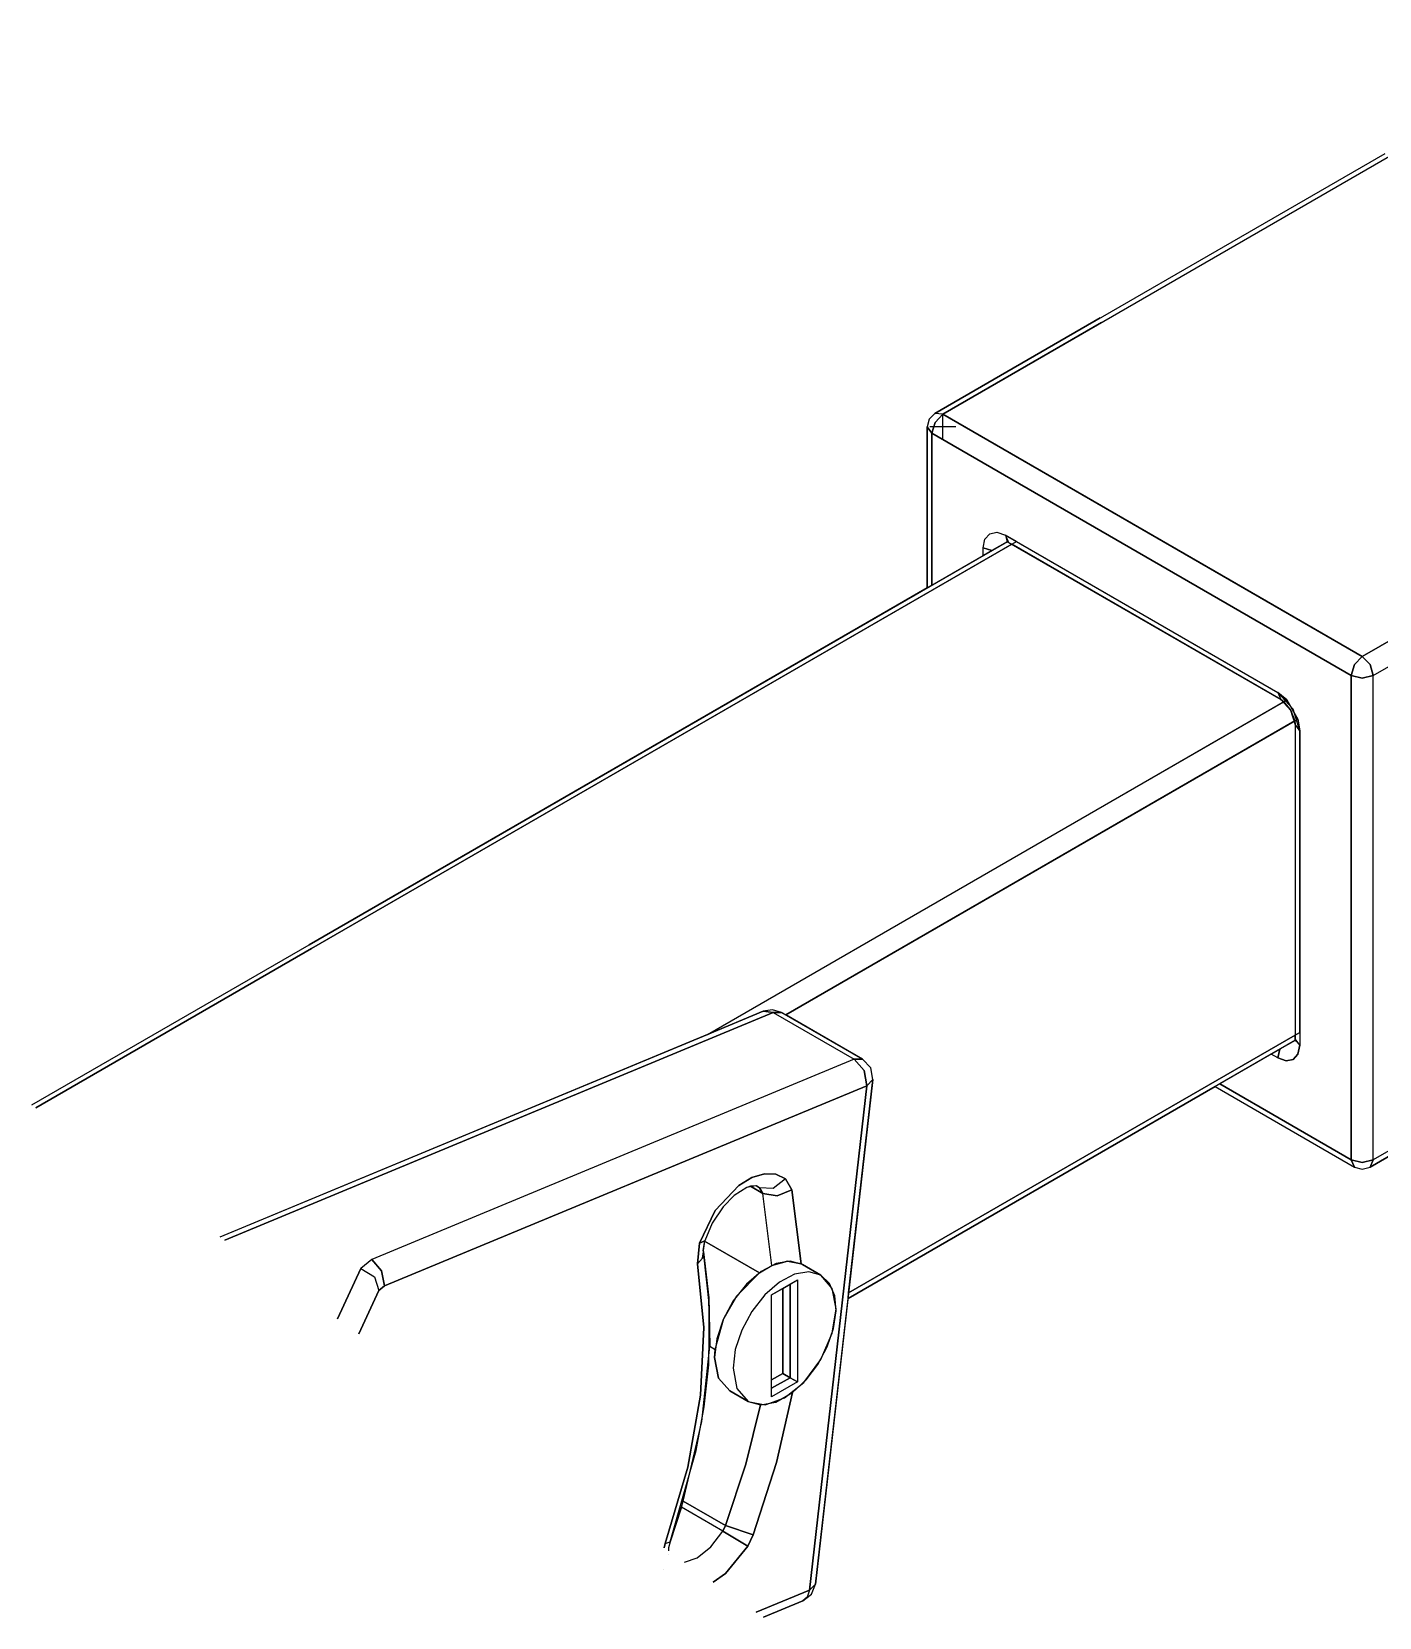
# Model space of a CAD drawing. Header units: millimetres. Extents: x -6198 to -2727, y 3560 to 4988.
# Drawn here: x -3437 to -3307.6, y 4125 to 4277.3 of the extents above; entities that cross this region are included whole.
import ezdxf

# ---------------------------------------------------------------- set-up
doc = ezdxf.new("R2010")
doc.units = ezdxf.units.MM
doc.header["$LTSCALE"] = 0.3
doc.layers.add('LCL', color=7, linetype='Continuous', lineweight=25)

msp = doc.modelspace()

# ---------------------------------------------------------------- linework, layer by layer
at = {"layer": 'LCL'}
for p, q in [((-3309.19, 4217.29, 19.05), (-3205.25, 4277.3, 19.05)), ((-3205.25, 4277.3, 19.05), (-3309.19, 4217.29, 19.05)), ((-3309.19, 4217.29, 19.05), (-3205.25, 4277.3, 19.05)), ((-3308.13, 4215.45, 19.05), (-3204.18, 4275.46, 19.05)), ((-3308.13, 4215.45, 19.05), (-3204.18, 4275.46, 19.05)), ((-3308.13, 4215.45, 19.05), (-3204.18, 4275.46, 19.05)), ((-3350.25, 4240.63, 19.05), (-3306.98, 4265.61, 19.05)), ((-3349.5, 4240.56, 19.05), (-3306.59, 4265.33, 19.05)), ((-3334.37, 4249.8, 19.05), (-3350.25, 4240.63, 19.05)), ((-3350.25, 4240.63, 19.05), (-3334.37, 4249.8, 19.05)), ((-3334.24, 4249.37, 19.05), (-3349.5, 4240.56, 19.05)), ((-3334.24, 4249.37, 19.05), (-3349.5, 4240.56, 19.05)), ((-3350.79, 4240.08, 19.05), (-3351, 4239.33, 19.05)), ((-3350.79, 4240.08, 19.05), (-3351, 4239.33, 19.05)), ((-3350.79, 4240.08, 19.05), (-3351, 4239.33, 19.05)), ((-3351, 4239.33, 19.05), (-3351, 4223.87, 19.05)), ((-3351, 4223.87, 19.05), (-3351, 4239.33, 19.05)), ((-3351, 4239.33, 19.05), (-3350.56, 4238.72, 19.05)), ((-3351, 4239.33, 19.05), (-3350.56, 4238.72, 19.05)), ((-3351, 4223.87, 19.05), (-3351, 4239.33, 19.05)), ((-3350.56, 4238.72, 19.05), (-3351, 4239.33, 19.05)), ((-3350.25, 4240.63, 19.05), (-3350.79, 4240.08, 19.05)), ((-3350.25, 4240.63, 19.05), (-3350.79, 4240.08, 19.05)), ((-3350.25, 4240.63, 19.05), (-3350.79, 4240.08, 19.05)), ((-3348.24, 4239.33, 19.05), (-3350.74, 4239.33, 19.05)), ((-3350.24, 4239.77, 19.05), (-3350.56, 4238.72, 19.05)), ((-3350.56, 4238.72, 19.05), (-3350.24, 4239.77, 19.05)), ((-3350.24, 4239.77, 19.05), (-3350.56, 4238.72, 19.05)), ((-3349.5, 4240.56, 19.05), (-3350.25, 4240.63, 19.05)), ((-3349.5, 4240.56, 19.05), (-3350.25, 4240.63, 19.05)), ((-3349.5, 4240.56, 19.05), (-3350.25, 4240.63, 19.05)), ((-3349.5, 4240.56, 19.05), (-3350.24, 4239.77, 19.05)), ((-3350.24, 4239.77, 19.05), (-3349.5, 4240.56, 19.05)), ((-3349.5, 4240.56, 19.05), (-3350.24, 4239.77, 19.05)), ((-3349.5, 4240.56, 19.05), (-3327.05, 4227.6, 19.05)), ((-3327.05, 4227.6, 19.05), (-3349.5, 4240.56, 19.05)), ((-3349.5, 4240.56, 19.05), (-3309.19, 4217.29, 19.05)), ((-3349.49, 4238.08, 19.05), (-3349.49, 4240.58, 19.05)), ((-3310.25, 4215.45, 19.05), (-3350.56, 4238.72, 19.05)), ((-3350.56, 4238.72, 19.05), (-3350.56, 4224.12, 19.05)), ((-3350.56, 4238.72, 19.05), (-3310.25, 4215.45, 19.05)), ((-3350.56, 4238.72, 19.05), (-3350.56, 4224.12, 19.05)), ((-3350.56, 4224.12, 19.05), (-3350.56, 4238.72, 19.05)), ((-3350.56, 4238.72, 19.05), (-3310.25, 4215.45, 19.05)), ((-3345.44, 4228.56, 19.05), (-3344.98, 4229.07, 19.05)), ((-3345.44, 4228.56, 19.05), (-3344.98, 4229.07, 19.05)), ((-3345.44, 4228.56, 19.05), (-3344.98, 4229.07, 19.05)), ((-3344.98, 4229.07, 19.05), (-3344.31, 4229.21, 19.05)), ((-3344.98, 4229.07, 19.05), (-3344.31, 4229.21, 19.05)), ((-3344.98, 4229.07, 19.05), (-3344.31, 4229.21, 19.05)), ((-3344.31, 4229.21, 19.05), (-3343.48, 4228.92, 19.05)), ((-3344.31, 4229.21, 19.05), (-3343.48, 4228.92, 19.05)), ((-3344.31, 4229.21, 19.05), (-3343.48, 4228.92, 19.05)), ((-3343.48, 4228.92, 19.05), (-3342.42, 4228.31, 19.05)), ((-3343.48, 4228.92, 19.05), (-3343.3, 4228.34, 19.05)), ((-3343.48, 4228.92, 19.05), (-3343.3, 4228.34, 19.05)), ((-3342.42, 4228.31, 19.05), (-3343.48, 4228.92, 19.05)), ((-3343.48, 4228.92, 19.05), (-3317.32, 4213.82, 19.05)), ((-3343.48, 4228.92, 19.05), (-3343.17, 4228.24, 19.05)), ((-3204.18, 4228.92, 19.05), (-3308.13, 4168.91, 19.05)), ((-3204.18, 4228.92, 19.05), (-3308.13, 4168.91, 19.05)), ((-3204.18, 4228.92, 19.05), (-3308.13, 4168.91, 19.05)), ((-3410.37, 4189.59, 19.05), (-3343.28, 4228.32, 19.05)), ((-3410.14, 4189.21, 19.05), (-3342.42, 4228.31, 19.05)), ((-3342.86, 4228.06, 19.05), (-3410.14, 4189.21, 19.05)), ((-3342.86, 4228.06, 19.05), (-3410.14, 4189.21, 19.05)), ((-3345.61, 4227.7, 19.05), (-3345.44, 4228.56, 19.05)), ((-3345.61, 4227.7, 19.05), (-3345.44, 4228.56, 19.05)), ((-3345.61, 4227.7, 19.05), (-3345.44, 4228.56, 19.05)), ((-3345.61, 4226.98, 19.05), (-3345.61, 4227.7, 19.05)), ((-3344.78, 4227.46, 19.05), (-3345.61, 4227.7, 19.05)), ((-3345.61, 4226.98, 19.05), (-3345.61, 4227.7, 19.05)), ((-3345.61, 4227.7, 19.05), (-3344.78, 4227.46, 19.05)), ((-3345.61, 4226.98, 19.05), (-3345.61, 4227.7, 19.05)), ((-3345.61, 4227.7, 19.05), (-3344.78, 4227.46, 19.05)), ((-3345.61, 4226.98, 19.05), (-3344.78, 4227.46, 19.05)), ((-3344.78, 4227.46, 19.05), (-3345.61, 4226.98, 19.05)), ((-3344.78, 4227.46, 19.05), (-3343.31, 4228.3, 19.05)), ((-3343.31, 4228.3, 19.05), (-3344.78, 4227.46, 19.05)), ((-3343.3, 4228.34, 19.05), (-3343.38, 4228.33, 19.05)), ((-3343.3, 4228.34, 19.05), (-3343.38, 4228.33, 19.05)), ((-3343.3, 4228.34, 19.05), (-3343.38, 4228.33, 19.05)), ((-3343.38, 4228.33, 19.05), (-3343.31, 4228.3, 19.05)), ((-3343.38, 4228.33, 19.05), (-3343.31, 4228.3, 19.05)), ((-3343.38, 4228.33, 19.05), (-3343.17, 4228.24, 19.05)), ((-3343.28, 4228.32, 19.05), (-3343.31, 4228.3, 19.05)), ((-3343.31, 4228.3, 19.05), (-3343.28, 4228.32, 19.05)), ((-3343.31, 4228.3, 19.05), (-3343.17, 4228.24, 19.05)), ((-3343.31, 4228.3, 19.05), (-3343.17, 4228.24, 19.05)), ((-3343.3, 4228.34, 19.05), (-3343.28, 4228.32, 19.05)), ((-3343.28, 4228.32, 19.05), (-3343.3, 4228.34, 19.05)), ((-3343.28, 4228.32, 19.05), (-3343.17, 4228.24, 19.05)), ((-3343.17, 4228.24, 19.05), (-3343.28, 4228.32, 19.05)), ((-3343.17, 4228.24, 19.05), (-3342.86, 4228.06, 19.05)), ((-3343.17, 4228.24, 19.05), (-3342.86, 4228.06, 19.05)), ((-3343.17, 4228.24, 19.05), (-3317.01, 4213.13, 19.05)), ((-3342.86, 4228.06, 19.05), (-3342.42, 4228.31, 19.05)), ((-3342.86, 4228.06, 19.05), (-3342.42, 4228.31, 19.05)), ((-3317.01, 4213.13, 19.05), (-3342.86, 4228.06, 19.05)), ((-3317.01, 4213.13, 19.05), (-3342.86, 4228.06, 19.05)), ((-3342.42, 4228.31, 19.05), (-3317.32, 4213.82, 19.05)), ((-3342.42, 4228.31, 19.05), (-3317.32, 4213.82, 19.05)), ((-3319, 4222.95, 19.05), (-3327.05, 4227.6, 19.05)), ((-3319, 4222.95, 19.05), (-3327.05, 4227.6, 19.05)), ((-3204.5, 4228.24, 19.05), (-3308.44, 4168.22, 19.05)), ((-3350.56, 4224.12, 19.05), (-3345.61, 4226.98, 19.05)), ((-3350.56, 4224.12, 19.05), (-3345.61, 4226.98, 19.05)), ((-3308.44, 4168.22, 19.05), (-3206.77, 4226.92, 19.05)), ((-3308.44, 4168.22, 19.05), (-3206.77, 4226.92, 19.05)), ((-3351, 4223.87, 19.05), (-3350.56, 4224.12, 19.05)), ((-3350.56, 4224.12, 19.05), (-3351, 4223.87, 19.05)), ((-3351, 4223.87, 19.05), (-3410.37, 4189.59, 19.05)), ((-3410.37, 4189.59, 19.05), (-3351, 4223.87, 19.05)), ((-3319, 4222.95, 19.05), (-3309.19, 4217.29, 19.05)), ((-3309.19, 4217.29, 19.05), (-3319, 4222.95, 19.05)), ((-3310.25, 4215.45, 19.05), (-3309.94, 4216.5, 19.05)), ((-3309.94, 4216.5, 19.05), (-3310.25, 4215.45, 19.05)), ((-3309.94, 4216.5, 19.05), (-3310.25, 4215.45, 19.05)), ((-3309.94, 4216.5, 19.05), (-3309.19, 4217.29, 19.05)), ((-3309.19, 4217.29, 19.05), (-3309.94, 4216.5, 19.05)), ((-3309.19, 4217.29, 19.05), (-3309.94, 4216.5, 19.05)), ((-3309.19, 4217.29, 19.05), (-3308.44, 4216.5, 19.05)), ((-3308.44, 4216.5, 19.05), (-3309.19, 4217.29, 19.05)), ((-3309.19, 4217.29, 19.05), (-3308.44, 4216.5, 19.05)), ((-3308.44, 4216.5, 19.05), (-3308.13, 4215.45, 19.05)), ((-3308.13, 4215.45, 19.05), (-3308.44, 4216.5, 19.05)), ((-3308.44, 4216.5, 19.05), (-3308.13, 4215.45, 19.05)), ((-3310.25, 4168.91, 19.05), (-3310.25, 4215.45, 19.05)), ((-3309.19, 4215.2, 19.05), (-3310.25, 4215.45, 19.05)), ((-3310.25, 4215.45, 19.05), (-3310.25, 4168.91, 19.05)), ((-3310.25, 4215.45, 19.05), (-3309.19, 4215.2, 19.05)), ((-3310.25, 4168.91, 19.05), (-3310.25, 4215.45, 19.05)), ((-3310.25, 4215.45, 19.05), (-3309.19, 4215.2, 19.05)), ((-3308.13, 4215.45, 19.05), (-3309.19, 4215.2, 19.05)), ((-3309.19, 4215.2, 19.05), (-3308.13, 4215.45, 19.05)), ((-3309.19, 4215.2, 19.05), (-3308.13, 4215.45, 19.05)), ((-3308.13, 4168.91, 19.05), (-3308.13, 4215.45, 19.05)), ((-3308.13, 4168.91, 19.05), (-3308.13, 4215.45, 19.05)), ((-3308.13, 4168.91, 19.05), (-3308.13, 4215.45, 19.05)), ((-3317.32, 4213.82, 19.05), (-3316.45, 4213.1, 19.05)), ((-3317.32, 4213.82, 19.05), (-3317.01, 4213.13, 19.05)), ((-3316.45, 4213.1, 19.05), (-3317.32, 4213.82, 19.05)), ((-3317.32, 4213.82, 19.05), (-3317.01, 4213.13, 19.05)), ((-3315.82, 4212.23, 19.05), (-3317.32, 4213.82, 19.05)), ((-3317.32, 4213.82, 19.05), (-3317.01, 4213.13, 19.05)), ((-3372.1, 4180.97, 19.05), (-3316.45, 4213.1, 19.05)), ((-3372.1, 4180.97, 19.05), (-3316.74, 4212.93, 19.05)), ((-3372.1, 4180.97, 19.05), (-3316.74, 4212.93, 19.05)), ((-3316.74, 4212.93, 19.05), (-3317.01, 4213.13, 19.05)), ((-3317.01, 4213.13, 19.05), (-3316.74, 4212.93, 19.05)), ((-3316.06, 4212.1, 19.05), (-3317.01, 4213.13, 19.05)), ((-3316.45, 4213.1, 19.05), (-3316.74, 4212.93, 19.05)), ((-3316.74, 4212.93, 19.05), (-3316.45, 4213.1, 19.05)), ((-3316.74, 4212.93, 19.05), (-3316.06, 4212.1, 19.05)), ((-3316.74, 4212.93, 19.05), (-3316.06, 4212.1, 19.05)), ((-3316.45, 4213.1, 19.05), (-3315.39, 4211.26, 19.05)), ((-3315.39, 4211.26, 19.05), (-3316.45, 4213.1, 19.05)), ((-3316.06, 4212.1, 19.05), (-3315.67, 4211.09, 19.05)), ((-3316.06, 4212.1, 19.05), (-3315.67, 4211.09, 19.05)), ((-3315.64, 4210.76, 19.05), (-3316.06, 4212.1, 19.05)), ((-3315.2, 4210.14, 19.05), (-3315.82, 4212.23, 19.05)), ((-3364.59, 4182.85, 19.05), (-3315.39, 4211.26, 19.05)), ((-3364.59, 4182.85, 19.05), (-3315.67, 4211.09, 19.05)), ((-3315.67, 4211.09, 19.05), (-3364.59, 4182.85, 19.05)), ((-3315.67, 4211.09, 19.05), (-3315.39, 4211.26, 19.05)), ((-3315.67, 4211.09, 19.05), (-3315.39, 4211.26, 19.05)), ((-3315.67, 4211.09, 19.05), (-3315.64, 4210.76, 19.05)), ((-3315.64, 4210.76, 19.05), (-3315.67, 4211.09, 19.05)), ((-3315.64, 4210.76, 19.05), (-3315.64, 4180.9, 19.05)), ((-3315.2, 4210.14, 19.05), (-3315.64, 4210.76, 19.05)), ((-3315.64, 4210.76, 19.05), (-3315.64, 4180.9, 19.05)), ((-3315.2, 4210.14, 19.05), (-3315.64, 4210.76, 19.05)), ((-3315.64, 4210.76, 19.05), (-3315.64, 4180.55, 19.05)), ((-3315.2, 4210.14, 19.05), (-3315.64, 4210.76, 19.05)), ((-3315.39, 4211.26, 19.05), (-3315.2, 4210.14, 19.05)), ((-3315.39, 4211.26, 19.05), (-3315.2, 4210.14, 19.05)), ((-3315.2, 4210.14, 19.05), (-3315.2, 4181.16, 19.05)), ((-3315.2, 4181.16, 19.05), (-3315.2, 4210.14, 19.05)), ((-3315.2, 4210.14, 19.05), (-3315.2, 4179.93, 19.05)), ((-3315.2, 4210.14, 19.05), (-3315.2, 4181.16, 19.05)), ((-3437.03, 4174.2, 19.05), (-3410.37, 4189.59, 19.05)), ((-3436.63, 4173.92, 19.05), (-3410.14, 4189.21, 19.05)), ((-3410.14, 4189.21, 19.05), (-3436.63, 4173.92, 19.05)), ((-3436.63, 4173.92, 19.05), (-3410.14, 4189.21, 19.05)), ((-3418.93, 4161.53, 19.05), (-3366.74, 4183.19, 19.05)), ((-3418.47, 4161.2, 19.05), (-3365.78, 4183.07, 19.05)), ((-3365.78, 4183.07, 19.05), (-3418.47, 4161.2, 19.05)), ((-3418.47, 4161.2, 19.05), (-3365.78, 4183.07, 19.05)), ((-3366.74, 4183.19, 19.05), (-3372.1, 4180.97, 19.05)), ((-3372.1, 4180.97, 19.05), (-3366.74, 4183.19, 19.05)), ((-3365.85, 4183.34, 19.05), (-3366.74, 4183.19, 19.05)), ((-3365.85, 4183.34, 19.05), (-3366.74, 4183.19, 19.05)), ((-3365.85, 4183.34, 19.05), (-3366.74, 4183.19, 19.05)), ((-3366.74, 4183.19, 19.05), (-3365.78, 4183.07, 19.05)), ((-3366.74, 4183.19, 19.05), (-3365.78, 4183.07, 19.05)), ((-3365.78, 4183.07, 19.05), (-3366.74, 4183.19, 19.05)), ((-3364.98, 4183.07, 19.05), (-3365.85, 4183.34, 19.05)), ((-3364.98, 4183.07, 19.05), (-3365.85, 4183.34, 19.05)), ((-3364.98, 4183.07, 19.05), (-3365.85, 4183.34, 19.05)), ((-3365.78, 4183.07, 19.05), (-3358, 4178.58, 19.05)), ((-3364.98, 4183.07, 19.05), (-3365.78, 4183.07, 19.05)), ((-3365.78, 4183.07, 19.05), (-3358, 4178.58, 19.05)), ((-3365.78, 4183.07, 19.05), (-3364.98, 4183.07, 19.05)), ((-3365.78, 4183.07, 19.05), (-3358, 4178.58, 19.05)), ((-3364.98, 4183.07, 19.05), (-3365.78, 4183.07, 19.05)), ((-3364.59, 4182.85, 19.05), (-3364.98, 4183.07, 19.05)), ((-3364.59, 4182.85, 19.05), (-3364.98, 4183.07, 19.05)), ((-3364.98, 4183.07, 19.05), (-3357.2, 4178.58, 19.05)), ((-3357.2, 4178.58, 19.05), (-3364.59, 4182.85, 19.05)), ((-3357.2, 4178.58, 19.05), (-3364.59, 4182.85, 19.05)), ((-3418.93, 4161.53, 19.05), (-3372.1, 4180.97, 19.05)), ((-3418.93, 4161.53, 19.05), (-3372.1, 4180.97, 19.05)), ((-3315.62, 4180.41, 19.05), (-3358.6, 4155.59, 19.05)), ((-3315.2, 4181.16, 19.05), (-3358.54, 4156.13, 19.05)), ((-3315.64, 4180.9, 19.05), (-3358.54, 4156.13, 19.05)), ((-3358.54, 4156.13, 19.05), (-3315.64, 4180.9, 19.05)), ((-3315.65, 4180.39, 19.05), (-3317.12, 4179.54, 19.05)), ((-3315.65, 4180.39, 19.05), (-3317.12, 4179.54, 19.05)), ((-3315.67, 4180.32, 19.05), (-3315.64, 4180.55, 19.05)), ((-3315.62, 4180.39, 19.05), (-3315.67, 4180.32, 19.05)), ((-3315.67, 4180.32, 19.05), (-3315.65, 4180.39, 19.05)), ((-3315.62, 4180.39, 19.05), (-3315.67, 4180.32, 19.05)), ((-3315.67, 4180.32, 19.05), (-3315.65, 4180.39, 19.05)), ((-3315.62, 4180.39, 19.05), (-3315.67, 4180.32, 19.05)), ((-3315.64, 4180.55, 19.05), (-3315.65, 4180.39, 19.05)), ((-3315.65, 4180.39, 19.05), (-3315.64, 4180.55, 19.05)), ((-3315.62, 4180.41, 19.05), (-3315.65, 4180.39, 19.05)), ((-3315.65, 4180.39, 19.05), (-3315.62, 4180.41, 19.05)), ((-3315.64, 4180.9, 19.05), (-3315.2, 4181.16, 19.05)), ((-3315.64, 4180.9, 19.05), (-3315.2, 4181.16, 19.05)), ((-3315.64, 4180.9, 19.05), (-3315.64, 4180.55, 19.05)), ((-3315.64, 4180.55, 19.05), (-3315.64, 4180.9, 19.05)), ((-3315.62, 4180.41, 19.05), (-3315.64, 4180.55, 19.05)), ((-3315.64, 4180.55, 19.05), (-3315.62, 4180.41, 19.05)), ((-3315.2, 4179.93, 19.05), (-3315.64, 4180.55, 19.05)), ((-3315.62, 4180.39, 19.05), (-3315.62, 4180.41, 19.05)), ((-3315.62, 4180.41, 19.05), (-3315.62, 4180.39, 19.05)), ((-3315.2, 4179.93, 19.05), (-3315.62, 4180.39, 19.05)), ((-3315.2, 4179.93, 19.05), (-3315.62, 4180.39, 19.05)), ((-3315.2, 4179.93, 19.05), (-3315.37, 4179.08, 19.05)), ((-3315.37, 4179.08, 19.05), (-3315.2, 4179.93, 19.05)), ((-3315.37, 4179.08, 19.05), (-3315.2, 4179.93, 19.05)), ((-3315.2, 4181.16, 19.05), (-3315.2, 4179.93, 19.05)), ((-3315.2, 4181.16, 19.05), (-3315.2, 4179.93, 19.05)), ((-3358, 4178.58, 19.05), (-3404.35, 4159.34, 19.05)), ((-3358, 4178.58, 19.05), (-3404.35, 4159.34, 19.05)), ((-3358, 4178.58, 19.05), (-3404.35, 4159.34, 19.05)), ((-3357.06, 4177.5, 19.05), (-3358, 4178.58, 19.05)), ((-3358, 4178.58, 19.05), (-3357.2, 4178.58, 19.05)), ((-3357.2, 4178.58, 19.05), (-3358, 4178.58, 19.05)), ((-3358, 4178.58, 19.05), (-3357.06, 4177.5, 19.05)), ((-3357.06, 4177.5, 19.05), (-3358, 4178.58, 19.05)), ((-3358, 4178.58, 19.05), (-3357.2, 4178.58, 19.05)), ((-3356.41, 4177.75, 19.05), (-3357.2, 4178.58, 19.05)), ((-3356.41, 4177.75, 19.05), (-3357.2, 4178.58, 19.05)), ((-3356.41, 4177.75, 19.05), (-3357.2, 4178.58, 19.05)), ((-3317.94, 4179.07, 19.05), (-3322.89, 4176.21, 19.05)), ((-3317.94, 4179.07, 19.05), (-3322.89, 4176.21, 19.05)), ((-3317.12, 4179.54, 19.05), (-3317.94, 4179.07, 19.05)), ((-3317.94, 4179.07, 19.05), (-3317.12, 4179.54, 19.05)), ((-3317.32, 4178.71, 19.05), (-3317.94, 4179.07, 19.05)), ((-3317.32, 4178.71, 19.05), (-3317.94, 4179.07, 19.05)), ((-3317.32, 4178.71, 19.05), (-3317.94, 4179.07, 19.05)), ((-3317.12, 4179.54, 19.05), (-3317.32, 4178.71, 19.05)), ((-3317.12, 4179.54, 19.05), (-3317.32, 4178.71, 19.05)), ((-3317.32, 4178.71, 19.05), (-3317.12, 4179.54, 19.05)), ((-3316.5, 4178.42, 19.05), (-3317.32, 4178.71, 19.05)), ((-3317.32, 4178.71, 19.05), (-3316.5, 4178.42, 19.05)), ((-3317.32, 4178.71, 19.05), (-3316.5, 4178.42, 19.05)), ((-3315.82, 4178.56, 19.05), (-3316.5, 4178.42, 19.05)), ((-3316.5, 4178.42, 19.05), (-3315.82, 4178.56, 19.05)), ((-3316.5, 4178.42, 19.05), (-3315.82, 4178.56, 19.05)), ((-3315.37, 4179.08, 19.05), (-3315.82, 4178.56, 19.05)), ((-3315.82, 4178.56, 19.05), (-3315.37, 4179.08, 19.05)), ((-3315.82, 4178.56, 19.05), (-3315.37, 4179.08, 19.05)), ((-3356.79, 4176.04, 19.05), (-3357.06, 4177.5, 19.05)), ((-3357.06, 4177.5, 19.05), (-3356.79, 4176.04, 19.05)), ((-3356.79, 4176.04, 19.05), (-3357.06, 4177.5, 19.05)), ((-3356.21, 4176.63, 19.05), (-3356.41, 4177.75, 19.05)), ((-3356.21, 4176.63, 19.05), (-3356.41, 4177.75, 19.05)), ((-3356.21, 4176.63, 19.05), (-3356.41, 4177.75, 19.05)), ((-3356.79, 4176.04, 19.05), (-3403.14, 4156.8, 19.05)), ((-3403.14, 4156.8, 19.05), (-3356.79, 4176.04, 19.05)), ((-3356.79, 4176.04, 19.05), (-3403.14, 4156.8, 19.05)), ((-3362.3, 4127.57, 19.05), (-3356.79, 4176.04, 19.05)), ((-3356.79, 4176.04, 19.05), (-3362.3, 4127.57, 19.05)), ((-3356.79, 4176.04, 19.05), (-3362.3, 4127.57, 19.05)), ((-3356.21, 4176.63, 19.05), (-3361.72, 4128.17, 19.05)), ((-3358.6, 4155.59, 19.05), (-3323.33, 4175.96, 19.05)), ((-3323.33, 4175.96, 19.05), (-3358.6, 4155.59, 19.05)), ((-3358.54, 4156.13, 19.05), (-3356.21, 4176.63, 19.05)), ((-3358.54, 4156.13, 19.05), (-3356.21, 4176.63, 19.05)), ((-3356.21, 4176.63, 19.05), (-3356.79, 4176.04, 19.05)), ((-3356.79, 4176.04, 19.05), (-3356.21, 4176.63, 19.05)), ((-3356.79, 4176.04, 19.05), (-3356.21, 4176.63, 19.05)), ((-3322.89, 4176.21, 19.05), (-3323.33, 4175.96, 19.05)), ((-3322.89, 4176.21, 19.05), (-3323.33, 4175.96, 19.05)), ((-3323.33, 4175.96, 19.05), (-3309.94, 4168.22, 19.05)), ((-3323.33, 4175.96, 19.05), (-3309.94, 4168.22, 19.05)), ((-3323.33, 4175.96, 19.05), (-3309.94, 4168.22, 19.05)), ((-3322.89, 4176.21, 19.05), (-3310.25, 4168.91, 19.05)), ((-3310.25, 4168.91, 19.05), (-3322.89, 4176.21, 19.05)), ((-3322.89, 4176.21, 19.05), (-3310.25, 4168.91, 19.05)), ((-3310.25, 4168.91, 19.05), (-3309.19, 4168.66, 19.05)), ((-3309.94, 4168.22, 19.05), (-3310.25, 4168.91, 19.05)), ((-3309.19, 4168.66, 19.05), (-3310.25, 4168.91, 19.05)), ((-3310.25, 4168.91, 19.05), (-3309.94, 4168.22, 19.05)), ((-3309.19, 4168.66, 19.05), (-3310.25, 4168.91, 19.05)), ((-3310.25, 4168.91, 19.05), (-3309.94, 4168.22, 19.05)), ((-3309.94, 4168.22, 19.05), (-3309.19, 4168.02, 19.05)), ((-3309.94, 4168.22, 19.05), (-3309.19, 4168.02, 19.05)), ((-3309.94, 4168.22, 19.05), (-3309.19, 4168.02, 19.05)), ((-3309.19, 4168.66, 19.05), (-3308.13, 4168.91, 19.05)), ((-3308.13, 4168.91, 19.05), (-3309.19, 4168.66, 19.05)), ((-3308.13, 4168.91, 19.05), (-3309.19, 4168.66, 19.05)), ((-3309.19, 4168.02, 19.05), (-3308.44, 4168.22, 19.05)), ((-3309.19, 4168.02, 19.05), (-3308.44, 4168.22, 19.05)), ((-3309.19, 4168.02, 19.05), (-3308.44, 4168.22, 19.05)), ((-3308.13, 4168.91, 19.05), (-3308.44, 4168.22, 19.05)), ((-3308.44, 4168.22, 19.05), (-3308.13, 4168.91, 19.05)), ((-3308.13, 4168.91, 19.05), (-3308.44, 4168.22, 19.05)), ((-3369.08, 4166.47, 19.05), (-3371.35, 4164.05, 19.05)), ((-3371.35, 4164.05, 19.05), (-3369.08, 4166.47, 19.05)), ((-3369.08, 4166.47, 19.05), (-3371.35, 4164.05, 19.05)), ((-3368.31, 4166.26, 19.05), (-3369.53, 4165.5, 19.05)), ((-3368.31, 4166.26, 19.05), (-3369.53, 4165.5, 19.05)), ((-3368.31, 4166.26, 19.05), (-3369.53, 4165.5, 19.05)), ((-3367.83, 4167.22, 19.05), (-3369.08, 4166.47, 19.05)), ((-3369.08, 4166.47, 19.05), (-3367.83, 4167.22, 19.05)), ((-3367.83, 4167.22, 19.05), (-3369.08, 4166.47, 19.05)), ((-3367.48, 4166.43, 19.05), (-3368.31, 4166.26, 19.05)), ((-3367.97, 4166.38, 19.05), (-3368.31, 4166.26, 19.05)), ((-3367.97, 4166.38, 19.05), (-3368.31, 4166.26, 19.05)), ((-3367.4, 4166.41, 19.05), (-3367.97, 4166.38, 19.05)), ((-3367.4, 4166.41, 19.05), (-3367.97, 4166.38, 19.05)), ((-3366.8, 4165.7, 19.05), (-3367.97, 4166.38, 19.05)), ((-3367.97, 4166.38, 19.05), (-3366.8, 4165.7, 19.05)), ((-3366.8, 4165.7, 19.05), (-3367.97, 4166.38, 19.05)), ((-3366.63, 4167.58, 19.05), (-3367.83, 4167.22, 19.05)), ((-3367.83, 4167.22, 19.05), (-3366.63, 4167.58, 19.05)), ((-3366.63, 4167.58, 19.05), (-3367.83, 4167.22, 19.05)), ((-3367.3, 4166.37, 19.05), (-3367.48, 4166.43, 19.05)), ((-3367.3, 4166.37, 19.05), (-3367.4, 4166.41, 19.05)), ((-3367.11, 4166.24, 19.05), (-3367.4, 4166.41, 19.05)), ((-3367.11, 4166.24, 19.05), (-3367.4, 4166.41, 19.05)), ((-3367.4, 4166.41, 19.05), (-3367.3, 4166.37, 19.05)), ((-3367.11, 4166.24, 19.05), (-3367.4, 4166.41, 19.05)), ((-3367.11, 4166.24, 19.05), (-3367.3, 4166.37, 19.05)), ((-3367.3, 4166.37, 19.05), (-3367.11, 4166.24, 19.05)), ((-3367.11, 4166.24, 19.05), (-3367.3, 4166.37, 19.05)), ((-3365.79, 4166.16, 19.05), (-3367.11, 4166.24, 19.05)), ((-3365.79, 4166.16, 19.05), (-3367.11, 4166.24, 19.05)), ((-3367.11, 4166.24, 19.05), (-3366.8, 4165.7, 19.05)), ((-3366.8, 4165.7, 19.05), (-3367.11, 4166.24, 19.05)), ((-3367.11, 4166.24, 19.05), (-3366.8, 4165.7, 19.05)), ((-3365.79, 4166.16, 19.05), (-3367.11, 4166.24, 19.05)), ((-3365.54, 4167.55, 19.05), (-3366.63, 4167.58, 19.05)), ((-3366.63, 4167.58, 19.05), (-3365.54, 4167.55, 19.05)), ((-3365.54, 4167.55, 19.05), (-3366.63, 4167.58, 19.05)), ((-3364.62, 4167.11, 19.05), (-3365.79, 4166.16, 19.05)), ((-3364.62, 4167.11, 19.05), (-3365.79, 4166.16, 19.05)), ((-3364.62, 4167.11, 19.05), (-3365.79, 4166.16, 19.05)), ((-3364.62, 4167.11, 19.05), (-3365.54, 4167.55, 19.05)), ((-3365.54, 4167.55, 19.05), (-3364.62, 4167.11, 19.05)), ((-3364.62, 4167.11, 19.05), (-3365.54, 4167.55, 19.05)), ((-3364.01, 4166.03, 19.05), (-3364.62, 4167.11, 19.05)), ((-3364.01, 4166.03, 19.05), (-3364.62, 4167.11, 19.05)), ((-3364.62, 4167.11, 19.05), (-3364.01, 4166.03, 19.05)), ((-3369.53, 4165.5, 19.05), (-3370.61, 4164.41, 19.05)), ((-3369.53, 4165.5, 19.05), (-3370.61, 4164.41, 19.05)), ((-3369.53, 4165.5, 19.05), (-3370.61, 4164.41, 19.05)), ((-3365.93, 4158.78, 19.05), (-3366.8, 4165.7, 19.05)), ((-3365.93, 4158.78, 19.05), (-3366.8, 4165.7, 19.05)), ((-3366.8, 4165.7, 19.05), (-3365.4, 4165.46, 19.05)), ((-3366.8, 4165.7, 19.05), (-3365.4, 4165.46, 19.05)), ((-3365.93, 4158.78, 19.05), (-3366.8, 4165.7, 19.05)), ((-3365.4, 4165.46, 19.05), (-3366.8, 4165.7, 19.05)), ((-3365.4, 4165.46, 19.05), (-3364.01, 4166.03, 19.05)), ((-3365.4, 4165.46, 19.05), (-3364.01, 4166.03, 19.05)), ((-3364.01, 4166.03, 19.05), (-3365.4, 4165.46, 19.05)), ((-3363.11, 4158.92, 19.05), (-3364.01, 4166.03, 19.05)), ((-3364.01, 4166.03, 19.05), (-3363.11, 4158.92, 19.05)), ((-3363.11, 4158.92, 19.05), (-3364.01, 4166.03, 19.05)), ((-3371.35, 4164.05, 19.05), (-3372.87, 4160.93, 19.05)), ((-3372.87, 4160.93, 19.05), (-3371.35, 4164.05, 19.05)), ((-3371.35, 4164.05, 19.05), (-3372.87, 4160.93, 19.05)), ((-3370.61, 4164.41, 19.05), (-3371.65, 4162.85, 19.05)), ((-3370.61, 4164.41, 19.05), (-3371.65, 4162.85, 19.05)), ((-3370.61, 4164.41, 19.05), (-3371.65, 4162.85, 19.05)), ((-3371.65, 4162.85, 19.05), (-3372.37, 4161.15, 19.05)), ((-3371.65, 4162.85, 19.05), (-3372.37, 4161.15, 19.05)), ((-3371.65, 4162.85, 19.05), (-3372.37, 4161.15, 19.05)), ((-3372.87, 4160.93, 19.05), (-3373.06, 4158.92, 19.05)), ((-3373.06, 4158.92, 19.05), (-3372.87, 4160.93, 19.05)), ((-3373.06, 4158.92, 19.05), (-3372.87, 4160.93, 19.05)), ((-3372.37, 4161.15, 19.05), (-3372.87, 4160.93, 19.05)), ((-3372.87, 4160.93, 19.05), (-3372.37, 4161.15, 19.05)), ((-3372.87, 4160.93, 19.05), (-3372.37, 4161.15, 19.05)), ((-3372.87, 4160.93, 19.05), (-3372.87, 4160.93, 19.05)), ((-3372.87, 4160.93, 19.05), (-3372.87, 4160.93, 19.05)), ((-3372.5, 4160.09, 19.05), (-3372.59, 4159.48, 19.05)), ((-3372.5, 4160.09, 19.05), (-3372.59, 4159.48, 19.05)), ((-3372.59, 4159.48, 19.05), (-3372.5, 4160.09, 19.05)), ((-3372.52, 4160.22, 19.05), (-3372.37, 4161.15, 19.05)), ((-3372.39, 4161.11, 19.05), (-3372.52, 4160.22, 19.05)), ((-3372.39, 4161.11, 19.05), (-3372.52, 4160.22, 19.05)), ((-3372.52, 4160.22, 19.05), (-3372.5, 4160.09, 19.05)), ((-3372.52, 4160.22, 19.05), (-3372.5, 4160.09, 19.05)), ((-3372.5, 4160.09, 19.05), (-3372.52, 4160.22, 19.05)), ((-3372.5, 4160.09, 19.05), (-3372.5, 4160.09, 19.05)), ((-3372.5, 4160.09, 19.05), (-3371.96, 4155.66, 19.05)), ((-3371.96, 4155.66, 19.05), (-3372.5, 4160.09, 19.05)), ((-3372.5, 4160.09, 19.05), (-3372.5, 4160.09, 19.05)), ((-3372.5, 4160.09, 19.05), (-3372.5, 4160.09, 19.05)), ((-3371.91, 4154.82, 19.05), (-3372.5, 4160.09, 19.05)), ((-3372.37, 4161.15, 19.05), (-3372.39, 4161.11, 19.05)), ((-3372.37, 4161.15, 19.05), (-3372.39, 4161.11, 19.05)), ((-3372.39, 4161.11, 19.05), (-3367.12, 4158.07, 19.05)), ((-3367.12, 4158.07, 19.05), (-3372.39, 4161.11, 19.05)), ((-3372.39, 4161.11, 19.05), (-3367.12, 4158.07, 19.05)), ((-3372.37, 4161.15, 19.05), (-3372.37, 4161.15, 19.05)), ((-3372.37, 4161.15, 19.05), (-3372.37, 4161.15, 19.05)), ((-3404.35, 4159.34, 19.05), (-3405.41, 4158.47, 19.05)), ((-3404.35, 4159.34, 19.05), (-3405.41, 4158.47, 19.05)), ((-3404.35, 4159.34, 19.05), (-3405.41, 4158.47, 19.05)), ((-3404.35, 4159.34, 19.05), (-3403.41, 4158.26, 19.05)), ((-3403.41, 4158.26, 19.05), (-3404.35, 4159.34, 19.05)), ((-3404.35, 4159.34, 19.05), (-3403.41, 4158.26, 19.05)), ((-3372.59, 4159.48, 19.05), (-3373.06, 4158.92, 19.05)), ((-3372.59, 4159.48, 19.05), (-3373.06, 4158.92, 19.05)), ((-3373.06, 4158.92, 19.05), (-3372.59, 4159.48, 19.05)), ((-3373.06, 4158.92, 19.05), (-3373.06, 4158.92, 19.05)), ((-3373.06, 4158.92, 19.05), (-3372.46, 4152.81, 19.05)), ((-3373.06, 4158.92, 19.05), (-3373.06, 4158.92, 19.05)), ((-3373.06, 4158.92, 19.05), (-3372.46, 4152.81, 19.05)), ((-3372.46, 4152.81, 19.05), (-3373.06, 4158.92, 19.05)), ((-3367.12, 4158.07, 19.05), (-3365.93, 4158.78, 19.05)), ((-3367.12, 4158.07, 19.05), (-3365.93, 4158.78, 19.05)), ((-3365.5, 4158.95, 19.05), (-3366.94, 4158.2, 19.05)), ((-3365.93, 4158.78, 19.05), (-3364.42, 4159.17, 19.05)), ((-3364.42, 4159.17, 19.05), (-3365.93, 4158.78, 19.05)), ((-3364.15, 4159.17, 19.05), (-3365.5, 4158.95, 19.05)), ((-3364.42, 4159.17, 19.05), (-3363.11, 4158.92, 19.05)), ((-3363.11, 4158.92, 19.05), (-3364.42, 4159.17, 19.05)), ((-3362.97, 4158.85, 19.05), (-3364.15, 4159.17, 19.05)), ((-3362.97, 4158.85, 19.05), (-3363.11, 4158.92, 19.05)), ((-3363.11, 4158.92, 19.05), (-3362.97, 4158.85, 19.05)), ((-3361.2, 4157.83, 19.05), (-3362.97, 4158.85, 19.05)), ((-3362.97, 4158.85, 19.05), (-3361.2, 4157.83, 19.05)), ((-3361.2, 4157.83, 19.05), (-3362.97, 4158.85, 19.05)), ((-3405.41, 4158.47, 19.05), (-3407.66, 4153.63, 19.05)), ((-3407.66, 4153.63, 19.05), (-3405.41, 4158.47, 19.05)), ((-3407.66, 4153.63, 19.05), (-3405.41, 4158.47, 19.05)), ((-3405.41, 4158.47, 19.05), (-3404.1, 4157.69, 19.05)), ((-3405.41, 4158.47, 19.05), (-3404.1, 4157.69, 19.05)), ((-3405.41, 4158.47, 19.05), (-3404.1, 4157.69, 19.05)), ((-3404.1, 4157.69, 19.05), (-3403.67, 4156.36, 19.05)), ((-3404.1, 4157.69, 19.05), (-3403.67, 4156.36, 19.05)), ((-3404.1, 4157.69, 19.05), (-3403.67, 4156.36, 19.05)), ((-3403.41, 4158.26, 19.05), (-3403.14, 4156.8, 19.05)), ((-3403.14, 4156.8, 19.05), (-3403.41, 4158.26, 19.05)), ((-3403.41, 4158.26, 19.05), (-3403.14, 4156.8, 19.05)), ((-3369.27, 4155.87, 19.05), (-3367.12, 4158.07, 19.05)), ((-3369.27, 4155.87, 19.05), (-3367.12, 4158.07, 19.05)), ((-3366.94, 4158.2, 19.05), (-3368.36, 4156.97, 19.05)), ((-3365.17, 4157.18, 19.05), (-3366.59, 4155.95, 19.05)), ((-3365.17, 4157.18, 19.05), (-3366.59, 4155.95, 19.05)), ((-3365.17, 4157.18, 19.05), (-3366.59, 4155.95, 19.05)), ((-3365.94, 4155.95, 19.05), (-3363.46, 4157.38, 19.05)), ((-3363.73, 4157.93, 19.05), (-3365.17, 4157.18, 19.05)), ((-3363.73, 4157.93, 19.05), (-3365.17, 4157.18, 19.05)), ((-3363.73, 4157.93, 19.05), (-3365.17, 4157.18, 19.05)), ((-3364.17, 4156.97, 19.05), (-3363.46, 4157.38, 19.05)), ((-3364.17, 4156.97, 19.05), (-3363.46, 4157.38, 19.05)), ((-3362.38, 4158.15, 19.05), (-3363.73, 4157.93, 19.05)), ((-3362.38, 4158.15, 19.05), (-3363.73, 4157.93, 19.05)), ((-3362.38, 4158.15, 19.05), (-3363.73, 4157.93, 19.05)), ((-3363.46, 4157.38, 19.05), (-3363.46, 4147.58, 19.05)), ((-3363.46, 4157.38, 19.05), (-3363.46, 4147.58, 19.05)), ((-3363.46, 4157.38, 19.05), (-3363.46, 4147.58, 19.05)), ((-3361.2, 4157.83, 19.05), (-3362.38, 4158.15, 19.05)), ((-3361.2, 4157.83, 19.05), (-3362.38, 4158.15, 19.05)), ((-3361.2, 4157.83, 19.05), (-3362.38, 4158.15, 19.05)), ((-3360.37, 4157.04, 19.05), (-3361.2, 4157.83, 19.05)), ((-3360.37, 4157.04, 19.05), (-3361.2, 4157.83, 19.05)), ((-3360.11, 4156.56, 19.05), (-3361.2, 4157.83, 19.05)), ((-3359.88, 4155.87, 19.05), (-3360.37, 4157.04, 19.05)), ((-3359.88, 4155.87, 19.05), (-3360.37, 4157.04, 19.05)), ((-3405.6, 4152.19, 19.05), (-3403.67, 4156.36, 19.05)), ((-3403.67, 4156.36, 19.05), (-3405.6, 4152.19, 19.05)), ((-3405.6, 4152.19, 19.05), (-3403.67, 4156.36, 19.05)), ((-3403.67, 4156.36, 19.05), (-3403.14, 4156.8, 19.05)), ((-3403.67, 4156.36, 19.05), (-3403.14, 4156.8, 19.05)), ((-3403.14, 4156.8, 19.05), (-3403.67, 4156.36, 19.05)), ((-3371.96, 4155.66, 19.05), (-3371.89, 4151.01, 19.05)), ((-3371.89, 4151.01, 19.05), (-3371.96, 4155.66, 19.05)), ((-3370.54, 4153.67, 19.05), (-3369.27, 4155.87, 19.05)), ((-3370.54, 4153.67, 19.05), (-3369.27, 4155.87, 19.05)), ((-3369.27, 4155.87, 19.05), (-3370.54, 4153.67, 19.05)), ((-3370.54, 4153.67, 19.05), (-3369.27, 4155.87, 19.05)), ((-3369.27, 4155.87, 19.05), (-3370.54, 4153.67, 19.05)), ((-3368.36, 4156.97, 19.05), (-3369.62, 4155.37, 19.05)), ((-3366.59, 4155.95, 19.05), (-3367.85, 4154.35, 19.05)), ((-3366.59, 4155.95, 19.05), (-3367.85, 4154.35, 19.05)), ((-3366.59, 4155.95, 19.05), (-3367.85, 4154.35, 19.05)), ((-3365.94, 4155.95, 19.05), (-3364.87, 4156.56, 19.05)), ((-3365.94, 4155.95, 19.05), (-3364.87, 4156.56, 19.05)), ((-3365.94, 4147.78, 19.05), (-3365.94, 4155.95, 19.05)), ((-3365.94, 4147.78, 19.05), (-3365.94, 4155.95, 19.05)), ((-3365.94, 4146.15, 19.05), (-3365.94, 4155.95, 19.05)), ((-3364.87, 4156.56, 19.05), (-3364.17, 4156.97, 19.05)), ((-3364.87, 4156.56, 19.05), (-3364.17, 4156.97, 19.05)), ((-3364.87, 4156.56, 19.05), (-3364.87, 4148.4, 19.05)), ((-3364.87, 4148.4, 19.05), (-3364.87, 4156.56, 19.05)), ((-3364.87, 4156.56, 19.05), (-3364.87, 4148.4, 19.05)), ((-3364.17, 4147.99, 19.05), (-3364.17, 4156.97, 19.05)), ((-3364.17, 4156.97, 19.05), (-3364.17, 4147.99, 19.05)), ((-3364.17, 4156.97, 19.05), (-3364.17, 4147.99, 19.05)), ((-3361.72, 4128.17, 19.05), (-3358.6, 4155.59, 19.05)), ((-3361.72, 4128.17, 19.05), (-3358.6, 4155.59, 19.05)), ((-3359.75, 4154.62, 19.05), (-3360.11, 4156.56, 19.05)), ((-3359.75, 4154.4, 19.05), (-3359.88, 4155.87, 19.05)), ((-3359.75, 4154.4, 19.05), (-3359.88, 4155.87, 19.05)), ((-3358.6, 4155.59, 19.05), (-3358.54, 4156.13, 19.05)), ((-3358.6, 4155.59, 19.05), (-3358.54, 4156.13, 19.05)), ((-3371.98, 4149.24, 19.05), (-3371.91, 4154.82, 19.05)), ((-3369.62, 4155.37, 19.05), (-3370.58, 4153.58, 19.05)), ((-3367.85, 4154.35, 19.05), (-3368.81, 4152.56, 19.05)), ((-3367.85, 4154.35, 19.05), (-3368.81, 4152.56, 19.05)), ((-3367.85, 4154.35, 19.05), (-3368.81, 4152.56, 19.05)), ((-3360.11, 4152.26, 19.05), (-3359.75, 4154.62, 19.05)), ((-3359.99, 4152.71, 19.05), (-3359.75, 4154.4, 19.05)), ((-3359.99, 4152.71, 19.05), (-3359.75, 4154.4, 19.05)), ((-3372.46, 4152.81, 19.05), (-3372.77, 4146.32, 19.05)), ((-3372.46, 4152.81, 19.05), (-3372.77, 4146.32, 19.05)), ((-3372.77, 4146.32, 19.05), (-3372.46, 4152.81, 19.05)), ((-3371.37, 4150.71, 19.05), (-3370.54, 4153.67, 19.05)), ((-3371.37, 4150.71, 19.05), (-3370.54, 4153.67, 19.05)), ((-3370.58, 4153.58, 19.05), (-3371.2, 4151.73, 19.05)), ((-3368.81, 4152.56, 19.05), (-3369.43, 4150.71, 19.05)), ((-3368.81, 4152.56, 19.05), (-3369.43, 4150.71, 19.05)), ((-3368.81, 4152.56, 19.05), (-3369.43, 4150.71, 19.05)), ((-3360.59, 4150.94, 19.05), (-3359.99, 4152.71, 19.05)), ((-3360.59, 4150.94, 19.05), (-3359.99, 4152.71, 19.05)), ((-3372.65, 4143.79, 19.05), (-3371.89, 4151.01, 19.05)), ((-3372.65, 4143.79, 19.05), (-3371.89, 4151.01, 19.05)), ((-3371.89, 4151.01, 19.05), (-3371.37, 4150.71, 19.05)), ((-3371.89, 4151.01, 19.05), (-3371.37, 4150.71, 19.05)), ((-3371.89, 4151.01, 19.05), (-3371.37, 4150.71, 19.05)), ((-3371.2, 4151.73, 19.05), (-3371.42, 4149.93, 19.05)), ((-3361.49, 4149.26, 19.05), (-3360.59, 4150.94, 19.05)), ((-3361.49, 4149.26, 19.05), (-3360.59, 4150.94, 19.05)), ((-3361.2, 4149.74, 19.05), (-3360.11, 4152.26, 19.05)), ((-3371.37, 4150.71, 19.05), (-3371.42, 4149.93, 19.05)), ((-3371.42, 4149.93, 19.05), (-3371.37, 4150.71, 19.05)), ((-3371.42, 4149.93, 19.05), (-3371.04, 4147.96, 19.05)), ((-3371.04, 4147.96, 19.05), (-3371.42, 4149.93, 19.05)), ((-3371.42, 4149.93, 19.05), (-3371.04, 4147.96, 19.05)), ((-3369.43, 4150.71, 19.05), (-3369.65, 4148.91, 19.05)), ((-3369.43, 4150.71, 19.05), (-3369.65, 4148.91, 19.05)), ((-3369.43, 4150.71, 19.05), (-3369.65, 4148.91, 19.05)), ((-3362.83, 4147.54, 19.05), (-3361.2, 4149.74, 19.05)), ((-3372.42, 4145.19, 19.05), (-3371.98, 4149.24, 19.05)), ((-3371.04, 4147.96, 19.05), (-3369.97, 4146.72, 19.05)), ((-3369.97, 4146.72, 19.05), (-3371.04, 4147.96, 19.05)), ((-3371.04, 4147.96, 19.05), (-3369.97, 4146.72, 19.05)), ((-3369.65, 4148.91, 19.05), (-3369.27, 4146.94, 19.05)), ((-3369.65, 4148.91, 19.05), (-3369.27, 4146.94, 19.05)), ((-3369.65, 4148.91, 19.05), (-3369.27, 4146.94, 19.05)), ((-3364.87, 4148.4, 19.05), (-3365.94, 4147.78, 19.05)), ((-3365.94, 4147.78, 19.05), (-3364.87, 4148.4, 19.05)), ((-3364.87, 4148.4, 19.05), (-3365.94, 4147.78, 19.05)), ((-3365.94, 4146.97, 19.05), (-3364.17, 4147.99, 19.05)), ((-3364.17, 4147.99, 19.05), (-3365.94, 4146.97, 19.05)), ((-3364.17, 4147.99, 19.05), (-3365.94, 4146.97, 19.05)), ((-3364.17, 4147.99, 19.05), (-3364.87, 4148.4, 19.05)), ((-3364.87, 4148.4, 19.05), (-3364.17, 4147.99, 19.05)), ((-3364.17, 4147.99, 19.05), (-3364.87, 4148.4, 19.05)), ((-3363.46, 4147.58, 19.05), (-3364.17, 4147.99, 19.05)), ((-3364.17, 4147.99, 19.05), (-3363.46, 4147.58, 19.05)), ((-3363.46, 4147.58, 19.05), (-3364.17, 4147.99, 19.05)), ((-3362.63, 4147.77, 19.05), (-3361.49, 4149.26, 19.05)), ((-3362.63, 4147.77, 19.05), (-3361.49, 4149.26, 19.05)), ((-3369.97, 4146.72, 19.05), (-3368.2, 4145.7, 19.05)), ((-3368.2, 4145.7, 19.05), (-3369.97, 4146.72, 19.05)), ((-3368.2, 4145.7, 19.05), (-3369.97, 4146.72, 19.05)), ((-3369.27, 4146.94, 19.05), (-3368.2, 4145.7, 19.05)), ((-3369.27, 4146.94, 19.05), (-3368.2, 4145.7, 19.05)), ((-3369.27, 4146.94, 19.05), (-3368.2, 4145.7, 19.05)), ((-3365.94, 4146.97, 19.05), (-3365.94, 4147.78, 19.05)), ((-3365.94, 4146.97, 19.05), (-3365.94, 4147.78, 19.05)), ((-3363.46, 4147.58, 19.05), (-3365.94, 4146.15, 19.05)), ((-3363.46, 4147.58, 19.05), (-3365.94, 4146.15, 19.05)), ((-3363.46, 4147.58, 19.05), (-3365.94, 4146.15, 19.05)), ((-3365.94, 4146.15, 19.05), (-3365.94, 4146.97, 19.05)), ((-3365.94, 4146.15, 19.05), (-3365.94, 4146.97, 19.05)), ((-3365.52, 4145.65, 19.05), (-3363.94, 4146.56, 19.05)), ((-3365.52, 4145.65, 19.05), (-3363.94, 4146.56, 19.05)), ((-3365.46, 4139.85, 19.05), (-3363.94, 4146.56, 19.05)), ((-3363.94, 4146.56, 19.05), (-3365.46, 4139.85, 19.05)), ((-3365.46, 4139.85, 19.05), (-3363.94, 4146.56, 19.05)), ((-3364.7, 4146.05, 19.05), (-3362.83, 4147.54, 19.05)), ((-3363.94, 4146.56, 19.05), (-3362.63, 4147.77, 19.05)), ((-3363.94, 4146.56, 19.05), (-3362.63, 4147.77, 19.05)), ((-3372.77, 4146.32, 19.05), (-3374, 4139.41, 19.05)), ((-3372.77, 4146.32, 19.05), (-3374, 4139.41, 19.05)), ((-3374, 4139.41, 19.05), (-3372.77, 4146.32, 19.05)), ((-3373.19, 4141, 19.05), (-3372.42, 4145.19, 19.05)), ((-3367.02, 4145.38, 19.05), (-3368.42, 4139.68, 19.05)), ((-3368.42, 4139.68, 19.05), (-3367.02, 4145.38, 19.05)), ((-3368.42, 4139.68, 19.05), (-3367.02, 4145.38, 19.05)), ((-3368.2, 4145.7, 19.05), (-3367.02, 4145.38, 19.05)), ((-3368.2, 4145.7, 19.05), (-3367.02, 4145.38, 19.05)), ((-3368.2, 4145.7, 19.05), (-3366.56, 4145.39, 19.05)), ((-3367.02, 4145.38, 19.05), (-3365.52, 4145.65, 19.05)), ((-3367.02, 4145.38, 19.05), (-3365.52, 4145.65, 19.05)), ((-3366.56, 4145.39, 19.05), (-3364.7, 4146.05, 19.05)), ((-3374.43, 4136.14, 19.05), (-3372.65, 4143.79, 19.05)), ((-3374.43, 4136.14, 19.05), (-3372.65, 4143.79, 19.05)), ((-3375.68, 4132.23, 19.05), (-3373.19, 4141, 19.05)), ((-3374, 4139.41, 19.05), (-3376.16, 4132.07, 19.05)), ((-3374, 4139.41, 19.05), (-3376.16, 4132.07, 19.05)), ((-3376.16, 4132.07, 19.05), (-3374, 4139.41, 19.05)), ((-3368.42, 4139.68, 19.05), (-3370.37, 4133.8, 19.05)), ((-3370.37, 4133.8, 19.05), (-3368.42, 4139.68, 19.05)), ((-3370.37, 4133.8, 19.05), (-3368.42, 4139.68, 19.05)), ((-3367.71, 4132.91, 19.05), (-3365.46, 4139.85, 19.05)), ((-3365.46, 4139.85, 19.05), (-3367.71, 4132.91, 19.05)), ((-3367.71, 4132.91, 19.05), (-3365.46, 4139.85, 19.05)), ((-3374.61, 4135.55, 19.05), (-3374.43, 4136.14, 19.05)), ((-3374.61, 4135.55, 19.05), (-3374.43, 4136.14, 19.05)), ((-3370.37, 4133.8, 19.05), (-3374.43, 4136.14, 19.05)), ((-3374.43, 4136.14, 19.05), (-3370.37, 4133.8, 19.05)), ((-3370.37, 4133.8, 19.05), (-3374.43, 4136.14, 19.05)), ((-3374.61, 4135.55, 19.05), (-3375.68, 4132.23, 19.05)), ((-3375.68, 4132.23, 19.05), (-3374.61, 4135.55, 19.05)), ((-3370.63, 4133.25, 19.05), (-3374.61, 4135.55, 19.05)), ((-3370.63, 4133.25, 19.05), (-3374.61, 4135.55, 19.05)), ((-3370.63, 4133.25, 19.05), (-3374.61, 4135.55, 19.05)), ((-3371.79, 4131.73, 19.05), (-3370.63, 4133.25, 19.05)), ((-3371.79, 4131.73, 19.05), (-3370.63, 4133.25, 19.05)), ((-3371.79, 4131.73, 19.05), (-3370.63, 4133.25, 19.05)), ((-3370.37, 4133.8, 19.05), (-3370.63, 4133.25, 19.05)), ((-3370.63, 4133.25, 19.05), (-3370.37, 4133.8, 19.05)), ((-3370.63, 4133.25, 19.05), (-3370.37, 4133.8, 19.05)), ((-3370.63, 4133.25, 19.05), (-3368.24, 4131.82, 19.05)), ((-3368.24, 4131.82, 19.05), (-3370.63, 4133.25, 19.05)), ((-3368.24, 4131.82, 19.05), (-3370.63, 4133.25, 19.05)), ((-3367.71, 4132.91, 19.05), (-3370.37, 4133.8, 19.05)), ((-3370.37, 4133.8, 19.05), (-3367.71, 4132.91, 19.05)), ((-3367.71, 4132.91, 19.05), (-3370.37, 4133.8, 19.05)), ((-3368.24, 4131.82, 19.05), (-3367.71, 4132.91, 19.05)), ((-3367.71, 4132.91, 19.05), (-3368.24, 4131.82, 19.05)), ((-3368.24, 4131.82, 19.05), (-3367.71, 4132.91, 19.05)), ((-3367.71, 4132.91, 19.05), (-3367.71, 4132.91, 19.05)), ((-3376.16, 4132.07, 19.05), (-3376.25, 4131.64, 19.05)), ((-3376.25, 4131.64, 19.05), (-3376.16, 4132.07, 19.05)), ((-3376.16, 4132.07, 19.05), (-3376.25, 4131.64, 19.05)), ((-3376.16, 4132.07, 19.05), (-3375.68, 4132.23, 19.05)), ((-3376.16, 4132.07, 19.05), (-3375.68, 4132.23, 19.05)), ((-3376.16, 4132.07, 19.05), (-3375.68, 4132.23, 19.05)), ((-3376.16, 4132.07, 19.05), (-3376.16, 4132.07, 19.05)), ((-3375.84, 4131.65, 19.05), (-3375.86, 4131.36, 19.05)), ((-3375.84, 4131.65, 19.05), (-3375.86, 4131.36, 19.05)), ((-3375.84, 4131.65, 19.05), (-3375.86, 4131.36, 19.05)), ((-3375.68, 4132.23, 19.05), (-3375.84, 4131.65, 19.05)), ((-3375.68, 4132.23, 19.05), (-3375.84, 4131.65, 19.05)), ((-3375.68, 4132.23, 19.05), (-3375.84, 4131.65, 19.05)), ((-3375.68, 4132.23, 19.05), (-3375.68, 4132.23, 19.05)), ((-3375.68, 4132.23, 19.05), (-3375.68, 4132.23, 19.05)), ((-3373.09, 4130.7, 19.05), (-3371.79, 4131.73, 19.05)), ((-3373.09, 4130.7, 19.05), (-3371.79, 4131.73, 19.05)), ((-3373.09, 4130.7, 19.05), (-3371.79, 4131.73, 19.05)), ((-3370.38, 4129.19, 19.05), (-3368.24, 4131.82, 19.05)), ((-3368.24, 4131.82, 19.05), (-3370.38, 4129.19, 19.05)), ((-3370.38, 4129.19, 19.05), (-3368.24, 4131.82, 19.05)), ((-3375.84, 4130.96, 19.05), (-3375.84, 4130.96, 19.05)), ((-3375.84, 4130.96, 19.05), (-3375.84, 4130.96, 19.05)), ((-3375.84, 4130.96, 19.05), (-3375.84, 4130.96, 19.05)), ((-3374.31, 4130.28, 19.05), (-3373.09, 4130.7, 19.05)), ((-3374.31, 4130.28, 19.05), (-3373.09, 4130.7, 19.05)), ((-3374.31, 4130.28, 19.05), (-3373.09, 4130.7, 19.05)), ((-3376.33, 4129.52, 19.05), (-3376.33, 4129.52, 19.05)), ((-3371.54, 4128.34, 19.05), (-3370.38, 4129.19, 19.05)), ((-3370.38, 4129.19, 19.05), (-3371.54, 4128.34, 19.05)), ((-3371.54, 4128.34, 19.05), (-3370.38, 4129.19, 19.05)), ((-3362.3, 4127.57, 19.05), (-3361.72, 4128.17, 19.05)), ((-3361.72, 4128.17, 19.05), (-3362.3, 4127.57, 19.05)), ((-3362.3, 4127.57, 19.05), (-3361.72, 4128.17, 19.05)), ((-3362.11, 4127.19, 19.05), (-3361.72, 4128.17, 19.05)), ((-3362.11, 4127.19, 19.05), (-3361.72, 4128.17, 19.05)), ((-3362.11, 4127.19, 19.05), (-3361.72, 4128.17, 19.05)), ((-3367.41, 4125.45, 19.05), (-3362.3, 4127.57, 19.05)), ((-3367.41, 4125.45, 19.05), (-3362.3, 4127.57, 19.05)), ((-3362.3, 4127.57, 19.05), (-3367.41, 4125.45, 19.05)), ((-3366.73, 4124.97, 19.05), (-3362.94, 4126.54, 19.05)), ((-3362.94, 4126.54, 19.05), (-3366.73, 4124.97, 19.05)), ((-3362.94, 4126.54, 19.05), (-3366.73, 4124.97, 19.05)), ((-3362.94, 4126.54, 19.05), (-3362.11, 4127.19, 19.05)), ((-3362.94, 4126.54, 19.05), (-3362.11, 4127.19, 19.05)), ((-3362.94, 4126.54, 19.05), (-3362.11, 4127.19, 19.05)), ((-3362.51, 4126.92, 19.05), (-3362.94, 4126.54, 19.05)), ((-3362.51, 4126.92, 19.05), (-3362.94, 4126.54, 19.05)), ((-3362.51, 4126.92, 19.05), (-3362.94, 4126.54, 19.05)), ((-3362.3, 4127.57, 19.05), (-3362.51, 4126.92, 19.05)), ((-3362.3, 4127.57, 19.05), (-3362.51, 4126.92, 19.05)), ((-3362.3, 4127.57, 19.05), (-3362.51, 4126.92, 19.05))]:
    msp.add_line(p, q, dxfattribs=at)

doc.saveas('drawing.dxf')
